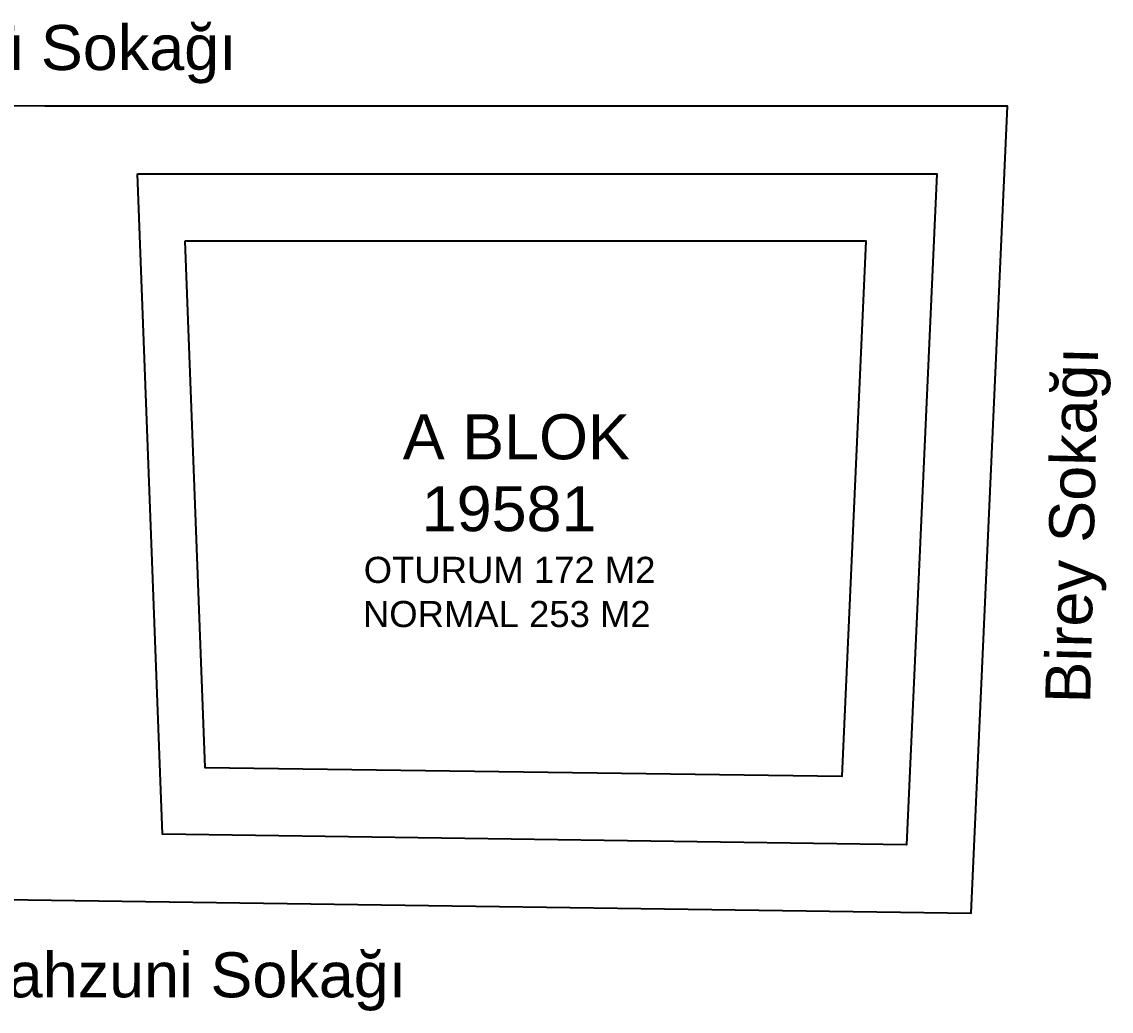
# Model space of a CAD drawing. Extents: x 2485 to 13744, y -6554 to 4135.
# Drawn here: x 7844 to 10264, y 1938 to 4135 of the extents above; entities that cross this region are included whole.
import ezdxf

# ---------------------------------------------------------------- set-up
doc = ezdxf.new("R2010")
doc.units = 0
doc.layers.add('PARSEL_NO', color=212, linetype='Continuous', lineweight=0)
doc.layers.add('YAZI_CADDE_SOKAK_YOL', color=3, linetype='Continuous', lineweight=0)
doc.styles.add('STYLE1', font='arial.ttf', dxfattribs={"height": 1})

msp = doc.modelspace()

# ---------------------------------------------------------------- linework, layer by layer
for points in [[(5561.451, 2217.506), (7961.38, 2183.383), (9952.764, 2155.572), (10033.431, 3948.071), (7894.715, 3948.071), (5494.054, 3948.96), (5527.213, 3097.091)], [(8100.524, 3798.071), (9876.529, 3798.071), (9809.454, 2307.588), (8155.958, 2330.68)], [(8206.262, 3648.071), (8250.412, 2479.376), (9666.143, 2459.604), (9719.626, 3648.071)]]:
    msp.add_lwpolyline(points, close=True)

# ---------------------------------------------------------------- texts
at = {"layer": 'PARSEL_NO', "style": 'STYLE1'}
for s, height, p in [('A BLOK', 100, (8690.151, 3163.61)), ('19581', 100, (8732.18, 3003.9)), ('OTURUM 172 M2', 58, (8603.292, 2889.021)), ('NORMAL 253 M2', 58, (8601.54, 2790.954))]:
    msp.add_text(s, height=height, dxfattribs=at).set_placement(p)
at = {"layer": 'YAZI_CADDE_SOKAK_YOL', "style": 'STYLE1'}
for s, p in [('Türkü Sokağı', (7490.184, 4028.266, 10749.911)), ('Aşık Mahzuni Sokağı', (7385.589, 1968.498, 10767.876))]:
    msp.add_text(s, height=100, dxfattribs=at).set_placement(p)
msp.add_text('Birey Sokağı', height=100, rotation=88.715877, dxfattribs=at).set_placement((10217.328, 2620.491))

doc.saveas('drawing.dxf')
